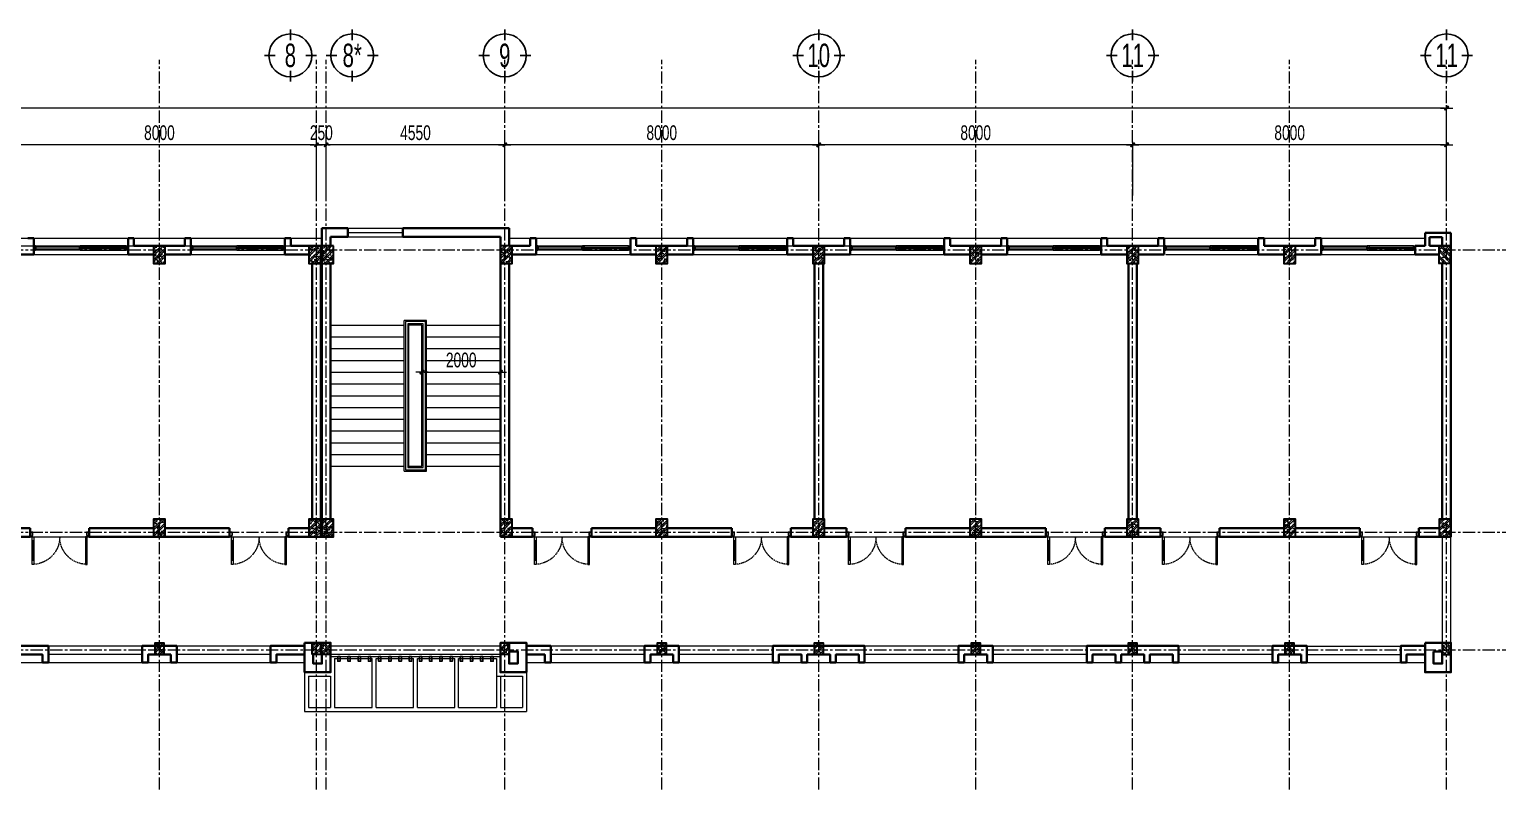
# Model space of a CAD drawing. Header units: millimetres. Extents: x 1890250 to 2116214, y -724415 to -634712.
# Drawn here: x 1952516 to 1989930, y -684764 to -665381 of the extents above; entities that cross this region are included whole.
import ezdxf
from ezdxf.enums import TextEntityAlignment as Align

# ---------------------------------------------------------------- set-up
doc = ezdxf.new("R2010")
doc.units = ezdxf.units.MM
doc.header["$LTSCALE"] = 250
doc.header["$MEASUREMENT"] = 0
doc.linetypes.add('CENTER', pattern=[2, 1.25, -0.25, 0.25, -0.25])
doc.linetypes.add('HIDDEN2', pattern=[0.1875, 0.125, -0.0625])
doc.layers.get('DEFPOINTS').update_dxf_attribs({"lineweight": 0})
for name, color, linetype, lineweight in [('03', 252, 'Continuous', 30), ('cat1', 30, 'Continuous', 40), ('cat2', 22, 'Continuous', 30), ('cot', 40, 'Continuous', 35), ('DBH_cua', 125, 'Continuous', 9), ('DBH_manh1', 67, 'Continuous', 13), ('DBH_thay1', 63, 'Continuous', 18), ('dim', 144, 'Continuous', 13), ('hatch1', 136, 'Continuous', 9), ('LC Dim', 8, 'Continuous', 18), ('manh1', 67, 'Continuous', 13), ('manh2', 155, 'Continuous', 9), ('thay1', 63, 'Continuous', 18), ('thay2', 151, 'Continuous', 15), ('truc', 76, 'CENTER', 9)]:
    doc.layers.add(name, color=color, linetype=linetype, lineweight=lineweight)
doc.styles.add('EG 1', font='VHAVANB.TTF')
doc.styles.add('HOATBIF', font='hoatbif.shx', dxfattribs={"width": 0.7})
doc.styles.add('Tahoma', font='tahoma.ttf')
doc.dimstyles.new('1-150', dxfattribs={"dimscale": 150, "dimtxt": 2.5, "dimasz": 0.35, "dimexe": 0.5, "dimexo": 0, "dimgap": 0.8, "dimtad": 1, "dimdec": 0, "dimzin": 0, "dimdsep": 46, "dimtxsty": 'HOATBIF', "dimblk1": 'DOT', "dimblk2": 'DOT', "dimsah": 1, "dimcen": -1, "dimdle": 1, "dimclrd": 256, "dimclre": 256, "dimclrt": 4, "dimadec": 3, "dimazin": 2, "dimtfac": 0.333333, "dimtdec": 0, "dimtix": 1, "dimtmove": 2, "dimatfit": 3, "dimldrblk": 'DOT', "dimfxl": 1, "dimtvp": 0.833333, "dimtolj": 1, "dimtzin": 0, "dimarcsym": 0})

# ---------------------------------------------------------------- blocks, each defined once
blk = doc.blocks.new('A$C0B8376B1')
at = {"layer": 'truc'}
for p, q in [((53729, 0), (53729, 18610)), ((57729, 0), (57729, 18610)), ((57979, 0), (57979, 18610)), ((62529, 0), (62529, 18610)), ((66529, 0), (66529, 18610)), ((70529, 0), (70529, 18610)), ((74529, 0), (74529, 18610)), ((78529, 0), (78529, 18610)), ((82529, 0), (82529, 18610)), ((86529, 0), (86529, 18610)), ((92758, 13754), (0, 13754)), ((92758, 6554), (0, 6554)), ((92758, 3554), (0, 3554))]:
    blk.add_line(p, q, dxfattribs=at)
blk = doc.blocks.new('COT 30X45')
at = {"layer": 'hatch1'}
h = blk.add_hatch(dxfattribs=at)
h.set_pattern_fill('BTCT', color=256, scale=30)
h.set_pattern_definition([(50, (-140251.38, -4434.1), (215.17805, -18.82564), [22.5, -247.5]), (355, (-140251.38, -4434.1), (-41.6254, 225.65764), [18, -198]), (100.4514, (-140233.45, -4435.67), (173.5528, 206.83186), [19.12206, -210.34263]), (46.1842, (-140251.38, -4374.1), (320.1723, -49.6557), [33.75, -371.25]), (96.6356, (-140224.7, -4378.24), (280.3988, 292.23536), [28.6831, -315.5139]), (351.1842, (-140251.38, -4374.1), (280.3986, 292.2356), [27, -297]), (21, (-140221.38, -4389.1), (179.07212, -120.78567), [22.5, -247.5]), (326, (-140221.38, -4389.1), (72.9946, 217.545), [18, -198]), (71.4514, (-140206.46, -4399.17), (252.0668, 96.75915), [19.12206, -210.34263]), (37.5, (-140251.38, -4434.105), (3.647957, 99.868156), [0, -195.6, 0, -201, 0, -198.75]), (7.5, (-140251.38, -4434.1), (78.92086, 118.32351), [0, -114.6, 0, -191.1, 0, -75.75]), (327.5, (-140318.28, -4434.105), (160.14673, -6.76646), [0, -75, 0, -234, 0, -310.5]), (317.5, (-140348.28, -4434.1), (174.95585, 30.0315), [0, -97.5, 0, -155.4, 0, -220.5]), (45, (-140251.38, -4434.1), (-79.54951, 79.54951), []), (45, (-140198.35, -4434.1), (-79.54951, 79.54951), [])])
h.paths.add_polyline_path([(300, 450), (0, 450), (0, 0), (300, 0)])
at = {"layer": 'cot'}
blk.add_lwpolyline([(0, 0), (300, 0), (300, 450), (0, 450)], close=True, dxfattribs=at)
blk = doc.blocks.new('COT 22X30')
at = {"layer": 'hatch1'}
h = blk.add_hatch(dxfattribs=at)
h.set_pattern_fill('BTCT', color=256, scale=30)
h.set_pattern_definition([(50, (-164608.16, -56017.02), (215.17805, -18.82564), [22.5, -247.5]), (355, (-164608.16, -56017.02), (-41.6254, 225.65764), [18, -198]), (100.4514, (-164590.23, -56018.6), (173.55281, 206.83186), [19.12206, -210.34263]), (46.1842, (-164608.16, -55957.02), (320.1723, -49.6557), [33.75, -371.25]), (96.6356, (-164581.48, -55961.16), (280.3988, 292.23536), [28.6831, -315.5139]), (351.1842, (-164608.16, -55957.02), (280.3986, 292.2356), [27, -297]), (21, (-164578.16, -55972.02), (179.07212, -120.78567), [22.5, -247.5]), (326, (-164578.16, -55972.02), (72.9946, 217.545), [18, -198]), (71.4514, (-164563.24, -55982.09), (252.0668, 96.75915), [19.12206, -210.34263]), (37.5, (-164608.16, -56017.02), (3.647957, 99.868156), [0, -195.6, 0, -201, 0, -198.75]), (7.5, (-164608.16, -56017.02), (78.92086, 118.323514), [0, -114.6, 0, -191.1, 0, -75.75]), (327.5, (-164675.06, -56017.02), (160.14673, -6.76646), [0, -75, 0, -234, 0, -310.5]), (317.5, (-164705.06, -56017.02), (174.95585, 30.0315), [0, -97.5, 0, -155.4, 0, -220.5]), (45, (-164608.16, -56017.02), (-79.54951, 79.54951), []), (45, (-164555.13, -56017.02), (-79.54951, 79.54951), [])])
h.paths.add_polyline_path([(300, 220), (0, 220), (0, 0), (300, 0)])
at = {"layer": 'cot'}
blk.add_lwpolyline([(0, 0), (300, 0), (300, 220), (0, 220)], close=True, dxfattribs=at)
blk = doc.blocks.new('A$C69BC6F3A')
at = {"layer": 'cot'}
for name, p, rotation in [('COT 30X45', (48860, 10420), 180), ('COT 30X45', (52820, 10420), 180), ('COT 30X45', (53150, 10420), 180), ('COT 30X45', (57700, 10420), 180), ('COT 30X45', (61660, 10420), 180), ('COT 30X45', (65660, 10420), 180), ('COT 30X45', (69660, 10420), 180), ('COT 30X45', (73660, 10420), 180), ('COT 30X45', (77660, 10420), 180), ('COT 22X30', (81620, 0), 90)]:
    blk.add_blockref(name, p, dxfattribs=dict(at, rotation=rotation))
at = {"layer": 'cot', "xscale": -1}
for name, p, rotation in [('COT 30X45', (81320, 10420), 180), ('COT 22X30', (48600, 0), 270), ('COT 22X30', (52600, 0), 270), ('COT 22X30', (52850, 0), 270), ('COT 22X30', (57400, 0), 270), ('COT 22X30', (61400, 0), 270), ('COT 22X30', (65400, 0), 270), ('COT 22X30', (69400, 0), 270), ('COT 22X30', (73400, 0), 270), ('COT 22X30', (77400, 0), 270)]:
    blk.add_blockref(name, p, dxfattribs=dict(at, rotation=rotation))
at = {"layer": 'cot'}
for p in [(48560, 3000), (52520, 3000), (52850, 3000), (57400, 3000), (61360, 3000), (65360, 3000), (69360, 3000), (73360, 3000), (77360, 3000), (81320, 3000)]:
    blk.add_blockref('COT 30X45', p, dxfattribs=at)
blk = doc.blocks.new('DOT')
at = {"layer": 'LC Dim'}
blk.add_line((-3, 0), (3, 0), dxfattribs=at)
at = {"layer": 'LC Dim', "color": 4}
blk.add_line((-1, -1), (1, 1), dxfattribs=at)
blk.add_lwpolyline([(0.5, 1), (-1, -0.5), (-0.5, -1), (1, 0.5)], close=True, dxfattribs=at)
blk = doc.blocks.new('*D783')
at = {"layer": 'DEFPOINTS', "color": 0, "transparency": 16777216}
for p in [(1980630, -668325), (1980630, -669619), (1988630, -669619)]:
    blk.add_point(p, dxfattribs=at)
at = {"layer": 'dim', "lineweight": -2, "transparency": 16777216}
for p, q in [((1980630, -669619), (1980630, -668250)), ((1988577, -668325), (1980682, -668325)), ((1988630, -669619), (1988630, -668250))]:
    blk.add_line(p, q, dxfattribs=at)
at = {"layer": 'dim', "lineweight": -2, "transparency": 16777216, "xscale": 52.5, "yscale": 52.5, "zscale": 52.5, "rotation": 180}
blk.add_blockref('DOT', (1980630, -668325), dxfattribs=at)
at = {"layer": 'dim', "lineweight": -2, "transparency": 16777216, "xscale": 52.5, "yscale": 52.5, "zscale": 52.5}
blk.add_blockref('DOT', (1988630, -668325), dxfattribs=at)
at = {"layer": 'dim', "color": 4, "transparency": 16777216, "insert": (1984630, -668018), "char_height": 375, "attachment_point": 5, "style": 'HOATBIF'}
blk.add_mtext('\\A1;8000', dxfattribs=at)
blk = doc.blocks.new('*D784')
at = {"layer": 'DEFPOINTS', "color": 0, "transparency": 16777216}
for p in [(1972630, -668325), (1972630, -669619), (1980630, -669619)]:
    blk.add_point(p, dxfattribs=at)
at = {"layer": 'dim', "lineweight": -2, "transparency": 16777216}
for p, q in [((1972630, -669619), (1972630, -668250)), ((1980577, -668325), (1972682, -668325)), ((1980630, -669619), (1980630, -668250))]:
    blk.add_line(p, q, dxfattribs=at)
at = {"layer": 'dim', "lineweight": -2, "transparency": 16777216, "xscale": 52.5, "yscale": 52.5, "zscale": 52.5, "rotation": 180}
blk.add_blockref('DOT', (1972630, -668325), dxfattribs=at)
at = {"layer": 'dim', "lineweight": -2, "transparency": 16777216, "xscale": 52.5, "yscale": 52.5, "zscale": 52.5}
blk.add_blockref('DOT', (1980630, -668325), dxfattribs=at)
at = {"layer": 'dim', "color": 4, "transparency": 16777216, "insert": (1976630, -668018), "char_height": 375, "attachment_point": 5, "style": 'HOATBIF'}
blk.add_mtext('\\A1;8000', dxfattribs=at)
blk = doc.blocks.new('*D785')
at = {"layer": 'DEFPOINTS', "color": 0, "transparency": 16777216}
for p in [(1964630, -668325), (1964630, -669619), (1972630, -669619)]:
    blk.add_point(p, dxfattribs=at)
at = {"layer": 'dim', "lineweight": -2, "transparency": 16777216}
for p, q in [((1964630, -669619), (1964630, -668250)), ((1972577, -668325), (1964682, -668325)), ((1972630, -669619), (1972630, -668250))]:
    blk.add_line(p, q, dxfattribs=at)
at = {"layer": 'dim', "lineweight": -2, "transparency": 16777216, "xscale": 52.5, "yscale": 52.5, "zscale": 52.5, "rotation": 180}
blk.add_blockref('DOT', (1964630, -668325), dxfattribs=at)
at = {"layer": 'dim', "lineweight": -2, "transparency": 16777216, "xscale": 52.5, "yscale": 52.5, "zscale": 52.5}
blk.add_blockref('DOT', (1972630, -668325), dxfattribs=at)
at = {"layer": 'dim', "color": 4, "transparency": 16777216, "insert": (1968630, -668018), "char_height": 375, "attachment_point": 5, "style": 'HOATBIF'}
blk.add_mtext('\\A1;8000', dxfattribs=at)
blk = doc.blocks.new('*D786')
at = {"layer": 'DEFPOINTS', "color": 0, "transparency": 16777216}
for p in [(1960080, -668325), (1960080, -669619), (1964630, -669619)]:
    blk.add_point(p, dxfattribs=at)
at = {"layer": 'dim', "lineweight": -2, "transparency": 16777216}
for p, q in [((1960080, -669619), (1960080, -668250)), ((1964577, -668325), (1960132, -668325)), ((1964630, -669619), (1964630, -668250))]:
    blk.add_line(p, q, dxfattribs=at)
at = {"layer": 'dim', "lineweight": -2, "transparency": 16777216, "xscale": 52.5, "yscale": 52.5, "zscale": 52.5, "rotation": 180}
blk.add_blockref('DOT', (1960080, -668325), dxfattribs=at)
at = {"layer": 'dim', "lineweight": -2, "transparency": 16777216, "xscale": 52.5, "yscale": 52.5, "zscale": 52.5}
blk.add_blockref('DOT', (1964630, -668325), dxfattribs=at)
at = {"layer": 'dim', "color": 4, "transparency": 16777216, "insert": (1962355, -668018), "char_height": 375, "attachment_point": 5, "style": 'HOATBIF'}
blk.add_mtext('\\A1;4550', dxfattribs=at)
blk = doc.blocks.new('*D787')
at = {"layer": 'DEFPOINTS', "color": 0, "transparency": 16777216}
for p in [(1959830, -668325), (1959830, -669619), (1960080, -669619)]:
    blk.add_point(p, dxfattribs=at)
at = {"layer": 'dim', "lineweight": -2, "transparency": 16777216}
for p, q in [((1959777, -668325), (1959725, -668325)), ((1959830, -669619), (1959830, -668250)), ((1960080, -668325), (1959830, -668325)), ((1960080, -669619), (1960080, -668250)), ((1960132, -668325), (1960185, -668325))]:
    blk.add_line(p, q, dxfattribs=at)
at = {"layer": 'dim', "lineweight": -2, "transparency": 16777216, "xscale": 52.5, "yscale": 52.5, "zscale": 52.5}
blk.add_blockref('DOT', (1959830, -668325), dxfattribs=at)
at = {"layer": 'dim', "lineweight": -2, "transparency": 16777216, "xscale": 52.5, "yscale": 52.5, "zscale": 52.5, "rotation": 180}
blk.add_blockref('DOT', (1960080, -668325), dxfattribs=at)
at = {"layer": 'dim', "color": 4, "transparency": 16777216, "insert": (1959955, -668018), "char_height": 375, "attachment_point": 5, "style": 'HOATBIF'}
blk.add_mtext('\\A1;250', dxfattribs=at)
blk = doc.blocks.new('*D788')
at = {"layer": 'DEFPOINTS', "color": 0, "transparency": 16777216}
for p in [(1951830, -668325), (1951830, -669619), (1959830, -669619)]:
    blk.add_point(p, dxfattribs=at)
at = {"layer": 'dim', "lineweight": -2, "transparency": 16777216}
for p, q in [((1951830, -669619), (1951830, -668250)), ((1959777, -668325), (1951882, -668325)), ((1959830, -669619), (1959830, -668250))]:
    blk.add_line(p, q, dxfattribs=at)
at = {"layer": 'dim', "lineweight": -2, "transparency": 16777216, "xscale": 52.5, "yscale": 52.5, "zscale": 52.5, "rotation": 180}
blk.add_blockref('DOT', (1951830, -668325), dxfattribs=at)
at = {"layer": 'dim', "lineweight": -2, "transparency": 16777216, "xscale": 52.5, "yscale": 52.5, "zscale": 52.5}
blk.add_blockref('DOT', (1959830, -668325), dxfattribs=at)
at = {"layer": 'dim', "color": 4, "transparency": 16777216, "insert": (1955830, -668018), "char_height": 375, "attachment_point": 5, "style": 'HOATBIF'}
blk.add_mtext('\\A1;8000', dxfattribs=at)
blk = doc.blocks.new('*D796')
at = {"layer": 'DEFPOINTS', "color": 0, "transparency": 16777216}
for p in [(1907230, -667388), (1907230, -669619), (1988630, -669619)]:
    blk.add_point(p, dxfattribs=at)
at = {"layer": 'dim', "lineweight": -2, "transparency": 16777216}
for p, q in [((1907230, -669619), (1907230, -667313)), ((1988577, -667388), (1907282, -667388)), ((1988630, -669619), (1988630, -667313))]:
    blk.add_line(p, q, dxfattribs=at)
at = {"layer": 'dim', "lineweight": -2, "transparency": 16777216, "xscale": 52.5, "yscale": 52.5, "zscale": 52.5, "rotation": 180}
blk.add_blockref('DOT', (1907230, -667388), dxfattribs=at)
at = {"layer": 'dim', "lineweight": -2, "transparency": 16777216, "xscale": 52.5, "yscale": 52.5, "zscale": 52.5}
blk.add_blockref('DOT', (1988630, -667388), dxfattribs=at)
at = {"layer": 'dim', "color": 4, "transparency": 16777216, "insert": (1947930, -667080), "char_height": 375, "attachment_point": 5, "style": 'HOATBIF'}
blk.add_mtext('\\A1;81400', dxfattribs=at)
blk = doc.blocks.new('KyHieu TrucDinhVi')
at = {"color": 7, "lineweight": 30}
for p, q in [((0, 2.36), (0, 4)), ((-2.36, 0), (-4, 0)), ((2.36, 0), (4, 0)), ((0, -2.36), (0, -4))]:
    blk.add_line(p, q, dxfattribs=at)
blk.add_circle((0, 0), 3.3, dxfattribs=at)
at = {"ltscale": 20, "style": 'Tahoma'}
blk.add_attdef('AA', text='', height=3, dxfattribs=at).set_placement((0, 0), align=Align.MIDDLE_CENTER)
blk = doc.blocks.new('*U740')
at = {"color": 31}
for points in [[(60, -40), (45, -40), (45, -10), (0, -10), (0, -40), (0, -40), (0, -90), (0, -90), (0, -120), (45, -120), (45, -90), (60, -90)], [(30, -90), (60, -90), (60, -40), (30, -40)], [(1193, -90), (1163, -90), (1163, -40), (1193, -40)], [(1223, -90), (1207, -90), (1207, -40), (1223, -40), (1223, -10), (1177, -10), (1177, -40), (1193, -40), (1193, -90), (1177, -90), (1177, -120), (1223, -120)], [(1207, -90), (1237, -90), (1237, -40), (1207, -40)], [(2340, -40), (2355, -40), (2355, -10), (2400, -10), (2400, -40), (2400, -40), (2400, -90), (2400, -90), (2400, -120), (2355, -120), (2355, -90), (2340, -90)], [(2370, -90), (2340, -90), (2340, -40), (2370, -40)]]:
    blk.add_lwpolyline(points, close=True, dxfattribs=at)
at = {"lineweight": -2}
for points in [[(45, -10), (1177, -10), (1177, -40), (45, -40)], [(45, -90), (1177, -90), (1177, -120), (45, -120)], [(2355, -10), (1223, -10), (1223, -40), (2355, -40)], [(2355, -90), (1223, -90), (1223, -120), (2355, -120)]]:
    blk.add_lwpolyline(points, close=True, dxfattribs=at)
blk = doc.blocks.new('*U754')
at = {"layer": 'cat2'}
blk.add_lwpolyline([(-30, 60), (-30, -60), (30, -60), (30, 60)], close=True, dxfattribs=at)
blk = doc.blocks.new('*U755')
at = {"layer": 'cat1', "color": 0, "linetype": 'ByBlock', "lineweight": -2, "transparency": 16777216}
for p in [(0, 0), (260, 0), (520, 0), (780, 0), (1040, 0), (1300, 0), (1560, 0), (1820, 0), (2080, 0), (2340, 0), (2600, 0), (2860, 0), (3120, 0), (3380, 0), (3640, 0), (3900, 0)]:
    blk.add_blockref('*U754', p, dxfattribs=at)
blk = doc.blocks.new('A$C2D30329C1')
at = {"layer": 'cat1'}
for p, q in [((52850, 120), (53510, 120)), ((52850, -7750), (52850, 120)), ((53510, -100), (53510, 120)), ((54910, -100), (54910, 120)), ((54910, 120), (57620, 120)), ((57620, -330), (57620, 120)), ((80960, 0), (81620, 0)), ((80960, 0), (80960, -330)), ((81620, 0), (81620, -7750)), ((45360, -130), (45510, -130)), ((45510, -130), (45510, -550)), ((47910, -130), (47910, -550)), ((48060, -130), (47910, -130)), ((48060, -130), (48060, -330)), ((48060, -330), (49360, -330)), ((49360, -130), (49360, -330)), ((49360, -130), (49510, -130)), ((49510, -130), (49510, -550)), ((51910, -130), (51910, -550)), ((52060, -130), (51910, -130)), ((52060, -130), (52060, -330)), ((52060, -330), (52850, -330)), ((52820, -7750), (52820, -330)), ((53070, -100), (53510, -100)), ((53070, -330), (53070, -100)), ((54910, -100), (57400, -100)), ((57400, -7750), (57400, -100)), ((57620, -330), (58160, -330)), ((58160, -130), (58160, -330)), ((58160, -130), (58310, -130)), ((58310, -130), (58310, -550)), ((58310, -330), (58310, -550)), ((60710, -130), (60710, -550)), ((60860, -130), (60710, -130)), ((60860, -130), (60860, -330)), ((60860, -330), (62160, -330)), ((62160, -130), (62160, -330)), ((62160, -130), (62310, -130)), ((62310, -130), (62310, -550)), ((64710, -130), (64710, -550)), ((64860, -130), (64710, -130)), ((64860, -130), (64860, -330)), ((64860, -330), (66160, -330)), ((66160, -130), (66160, -330)), ((66160, -130), (66310, -130)), ((66310, -130), (66310, -550)), ((68710, -130), (68710, -550)), ((68860, -130), (68710, -130)), ((68860, -130), (68860, -330)), ((68860, -330), (70160, -330)), ((70160, -130), (70160, -330)), ((70160, -130), (70310, -130)), ((70310, -130), (70310, -550)), ((72710, -130), (72710, -550)), ((72860, -130), (72710, -130)), ((72860, -130), (72860, -330)), ((72860, -330), (74160, -330)), ((74160, -130), (74160, -330)), ((74160, -130), (74310, -130)), ((74310, -130), (74310, -550)), ((76710, -130), (76710, -550)), ((76860, -130), (76710, -130)), ((76860, -130), (76860, -330)), ((76860, -330), (78160, -330)), ((78160, -130), (78160, -330)), ((78160, -130), (78310, -130)), ((78310, -130), (78310, -550)), ((80710, -330), (80710, -550)), ((80710, -330), (80960, -330)), ((81070, -110), (81400, -110)), ((81070, -110), (81070, -330)), ((81070, -330), (81620, -330)), ((81400, -110), (81400, -330)), ((44860, -550), (45510, -550)), ((47910, -550), (48560, -550)), ((48860, -550), (49510, -550)), ((51910, -550), (52520, -550)), ((57700, -550), (58310, -550)), ((60710, -550), (61360, -550)), ((61660, -550), (62310, -550)), ((64710, -550), (65360, -550)), ((65660, -550), (66310, -550)), ((68710, -550), (69360, -550)), ((69660, -550), (70310, -550)), ((72710, -550), (73360, -550)), ((73660, -550), (74310, -550)), ((76710, -550), (77360, -550)), ((77660, -550), (78310, -550)), ((80710, -550), (81320, -550)), ((52600, -7300), (52600, -780)), ((53070, -7300), (53070, -780)), ((57620, -7300), (57620, -780)), ((65400, -780), (65400, -7300)), ((65620, -780), (65620, -7300)), ((73400, -780), (73400, -7300)), ((73620, -780), (73620, -7300)), ((81400, -780), (81400, -7300)), ((45420, -7750), (44000, -7750)), ((45420, -7530), (44860, -7530)), ((45420, -7750), (45420, -7530)), ((46920, -7750), (46920, -7530)), ((48560, -7530), (46920, -7530)), ((50500, -7750), (46920, -7750)), ((50500, -7530), (48860, -7530)), ((50500, -7750), (50500, -7530)), ((52520, -7530), (52000, -7530)), ((52000, -7750), (52000, -7530)), ((53150, -7750), (52000, -7750)), ((58220, -7750), (57400, -7750)), ((58220, -7530), (57700, -7530)), ((58220, -7750), (58220, -7530)), ((59720, -7750), (59720, -7530)), ((61360, -7530), (59720, -7530)), ((63300, -7750), (59720, -7750)), ((63300, -7530), (61660, -7530)), ((63300, -7750), (63300, -7530)), ((65360, -7530), (64800, -7530)), ((64800, -7750), (64800, -7530)), ((66220, -7750), (64800, -7750)), ((66220, -7530), (65660, -7530)), ((66220, -7750), (66220, -7530)), ((67720, -7750), (67720, -7530)), ((69360, -7530), (67720, -7530)), ((71300, -7750), (67720, -7750)), ((71300, -7530), (69660, -7530)), ((71300, -7750), (71300, -7530)), ((73360, -7530), (72800, -7530)), ((72800, -7750), (72800, -7530)), ((74220, -7750), (72800, -7750)), ((74220, -7530), (73660, -7530)), ((74220, -7750), (74220, -7530)), ((75720, -7750), (75720, -7530)), ((77360, -7530), (75720, -7530)), ((79300, -7750), (75720, -7750)), ((79300, -7530), (77660, -7530)), ((79300, -7750), (79300, -7530)), ((80800, -7750), (80800, -7530)), ((81320, -7530), (80800, -7530)), ((81620, -7750), (80800, -7750)), ((80960, -11200), (80960, -10450)), ((80960, -10450), (81620, -10450)), ((81620, -10450), (81620, -11200)), ((81620, -11200), (80960, -11200))]:
    blk.add_line(p, q, dxfattribs=at)
for points in [[(52410, -10450), (53070, -10450), (53070, -11200), (52410, -11200)], [(57400, -10450), (58060, -10450), (58060, -11200), (57400, -11200)], [(80960, -10450), (81620, -10450), (81620, -11200), (80960, -11200)], [(45880, -10950), (45730, -10950), (45730, -10750), (45150, -10750), (45150, -10950), (45000, -10950), (45000, -10750), (44420, -10750), (44420, -10950), (44270, -10950), (44270, -10750), (43690, -10750), (43690, -10950), (43540, -10950), (43540, -10530), (44420, -10530), (45150, -10530), (45880, -10530)], [(49000, -10750), (49000, -10950), (49150, -10950), (49150, -10530), (48270, -10530), (48270, -10950), (48420, -10950), (48420, -10750)], [(57620, -10670), (57840, -10670), (57840, -10980), (57620, -10980)], [(61800, -10750), (61800, -10950), (61950, -10950), (61950, -10530), (61070, -10530), (61070, -10950), (61220, -10950), (61220, -10750)], [(66680, -10950), (66530, -10950), (66530, -10750), (65950, -10750), (65950, -10950), (65800, -10950), (65800, -10750), (65220, -10750), (65220, -10950), (65070, -10950), (65070, -10750), (64490, -10750), (64490, -10950), (64340, -10950), (64340, -10530), (65220, -10530), (65950, -10530), (66680, -10530)], [(69800, -10750), (69800, -10950), (69950, -10950), (69950, -10530), (69070, -10530), (69070, -10950), (69220, -10950), (69220, -10750)], [(74680, -10950), (74530, -10950), (74530, -10750), (73950, -10750), (73950, -10950), (73800, -10950), (73800, -10750), (73220, -10750), (73220, -10950), (73070, -10950), (73070, -10750), (72490, -10750), (72490, -10950), (72340, -10950), (72340, -10530), (73220, -10530), (73950, -10530), (74680, -10530)], [(77800, -10750), (77800, -10950), (77950, -10950), (77950, -10530), (77070, -10530), (77070, -10950), (77220, -10950), (77220, -10750)], [(81180, -10670), (81400, -10670), (81400, -10980), (81180, -10980)]]:
    blk.add_lwpolyline(points, close=True, dxfattribs=at)
for points in [[(52410, -10530), (51540, -10530), (51540, -10950), (51690, -10950), (51690, -10750), (52410, -10750)], [(52850, -10670), (52850, -10980), (52630, -10980), (52630, -10750)], [(58060, -10750), (58530, -10750), (58530, -10950), (58680, -10950), (58680, -10530), (58060, -10530)], [(80960, -10530), (80340, -10530), (80340, -10950), (80490, -10950), (80490, -10750), (80960, -10750)]]:
    blk.add_lwpolyline(points, dxfattribs=at)
at = {"layer": 'manh1'}
for p, q in [((53070, -2350), (54950, -2350)), ((55520, -2350), (57400, -2350)), ((53070, -2650), (54950, -2650)), ((53070, -2950), (54950, -2950)), ((55520, -2650), (57400, -2650)), ((55520, -2950), (57400, -2950)), ((53070, -3250), (54950, -3250)), ((55520, -3250), (57400, -3250)), ((53070, -3550), (54950, -3550)), ((55520, -3550), (57400, -3550)), ((53070, -3850), (54950, -3850)), ((55520, -3850), (57400, -3850)), ((53070, -4150), (54950, -4150)), ((53070, -4450), (54950, -4450)), ((55520, -4150), (57400, -4150)), ((55520, -4450), (57400, -4450)), ((53070, -4750), (54950, -4750)), ((55520, -4750), (57400, -4750)), ((53070, -5050), (54950, -5050)), ((55520, -5050), (57400, -5050)), ((53070, -5350), (54950, -5350)), ((55520, -5350), (57400, -5350)), ((53070, -5650), (54950, -5650)), ((53070, -5950), (54950, -5950)), ((55520, -5650), (57400, -5650)), ((55520, -5950), (57400, -5950))]:
    blk.add_line(p, q, dxfattribs=at)
at = {"layer": 'manh2'}
blk.add_lwpolyline([(53070, -10800), (57400, -10800), (57400, -10750), (53070, -10750)], close=True, dxfattribs=at)
at = {"layer": 'thay1'}
for p, q in [((53510, 120), (54910, 120)), ((53510, 10), (54910, 10)), ((12820, -130), (52850, -130)), ((12820, -330), (52850, -330)), ((53510, -100), (54910, -100)), ((57620, -130), (80960, -130)), ((62110, -330), (68710, -330)), ((70110, -330), (76710, -330)), ((45510, -550), (47910, -550)), ((49510, -550), (51910, -550)), ((58310, -550), (60710, -550)), ((62310, -550), (64710, -550)), ((66310, -550), (68710, -550)), ((70310, -550), (72710, -550)), ((74355, -550), (76755, -550)), ((78310, -550), (80710, -550)), ((55520, -2230), (54950, -2230)), ((54950, -6070), (54950, -2230)), ((55520, -6070), (55520, -2230)), ((55070, -5950), (55070, -2350)), ((55400, -2350), (55070, -2350)), ((55400, -5950), (55400, -2350)), ((55070, -5950), (55400, -5950)), ((54950, -6070), (55520, -6070)), ((13420, -7750), (52000, -7750)), ((58220, -7750), (80800, -7750)), ((13260, -10950), (52410, -10950)), ((58060, -10950), (80960, -10950))]:
    blk.add_line(p, q, dxfattribs=at)
for points in [[(81400, -10450), (81620, -10450), (81620, -7750), (81400, -7750)], [(45880, -10530), (48270, -10530), (48270, -10750), (45880, -10750)], [(49150, -10530), (51540, -10530), (51540, -10750), (49150, -10750)], [(53070, -10530), (57400, -10530), (57400, -10750), (53070, -10750)], [(58680, -10530), (61070, -10530), (61070, -10750), (58680, -10750)], [(61950, -10530), (64340, -10530), (64340, -10750), (61950, -10750)], [(66680, -10530), (69070, -10530), (69070, -10750), (66680, -10750)], [(69950, -10530), (72340, -10530), (72340, -10750), (69950, -10750)], [(74680, -10530), (77070, -10530), (77070, -10750), (74680, -10750)], [(77950, -10533), (80340, -10533), (80340, -10753), (77950, -10753)]]:
    blk.add_lwpolyline(points, close=True, dxfattribs=at)
at = {"layer": 'thay2'}
for p, q in [((53070, -10750), (53070, -11200)), ((52410, -11200), (52410, -12200)), ((53170, -10850), (53170, -12100)), ((53170, -10850), (54135, -10850)), ((54135, -12100), (54135, -10850)), ((54235, -12100), (54235, -10850)), ((54235, -10850), (55185, -10850)), ((55185, -12100), (55185, -10850)), ((55285, -12100), (55285, -10850)), ((55285, -10850), (56235, -10850)), ((56235, -12100), (56235, -10850)), ((56335, -12100), (56335, -10850)), ((56335, -10850), (57300, -10850)), ((57300, -10850), (57300, -12100)), ((57400, -11200), (58060, -11200)), ((58060, -11200), (58060, -12200)), ((52510, -11300), (52510, -12100)), ((52510, -11300), (53070, -11300)), ((53070, -11300), (53070, -12100)), ((57300, -11300), (57960, -11300)), ((57400, -11300), (57400, -12100)), ((57960, -11300), (57960, -12100)), ((52410, -12200), (58060, -12200)), ((52510, -12100), (53070, -12100)), ((53170, -12100), (54135, -12100)), ((54235, -12100), (55185, -12100)), ((55285, -12100), (56235, -12100)), ((56335, -12100), (57300, -12100)), ((57400, -12100), (57960, -12100))]:
    blk.add_line(p, q, dxfattribs=at)
for points in [[(54980, -6040), (55490, -6040), (55490, -2260), (54980, -2260)], [(55040, -5980), (55430, -5980), (55430, -2320), (55040, -2320)]]:
    blk.add_lwpolyline(points, close=True, dxfattribs=at)
at = {"layer": 'cat1'}
blk.add_blockref('*U755', (53285, -10860), dxfattribs=at)
at = {"layer": 'DBH_cua'}
for p in [(45510, -320), (49510, -320), (58310, -320), (62310, -320), (66310, -320), (70310, -320), (74310, -320), (78310, -320)]:
    blk.add_blockref('*U740', p, dxfattribs=at)
blk = doc.blocks.new('*U750')
for p, q in [((-600, -90), (-600, -50)), ((-100, -70), (-600, -70)), ((-100, -90), (-100, -50)), ((-600, -1410), (-600, -1450)), ((-100, -1430), (-600, -1430)), ((-100, -1410), (-100, -1450))]:
    blk.add_line(p, q)
for points in [[(0, -50), (0, -90), (-700, -90), (-700, -50)], [(0, -1450), (0, -1410), (-700, -1410), (-700, -1450)]]:
    blk.add_lwpolyline(points, close=True)
at = {"linetype": 'HIDDEN2'}
for centre, start, end in [((0, -50), 180, 270), ((0, -1450), 90, 180)]:
    blk.add_arc(centre, 700, start, end, dxfattribs=at)
at = {"layer": '03'}
for points in [[(125, 0), (125, -60), (40, -60), (40, -50), (0, -50), (0, 0)], [(125, -1500), (125, -1440), (40, -1440), (40, -1450), (0, -1450), (0, -1500)]]:
    blk.add_lwpolyline(points, close=True, dxfattribs=at)
blk = doc.blocks.new('*D933')
at = {"layer": 'DEFPOINTS', "color": 0, "ltscale": 0.3, "transparency": 16777216}
for p in [(1964520, -674121), (1962520, -675248), (1964520, -675248)]:
    blk.add_point(p, dxfattribs=at)
at = {"layer": 'LC Dim', "lineweight": -2, "ltscale": 0.3, "transparency": 16777216}
for p, q in [((1962520, -675248), (1962520, -674046)), ((1962572, -674121), (1964467, -674121)), ((1964520, -675248), (1964520, -674046))]:
    blk.add_line(p, q, dxfattribs=at)
at = {"layer": 'LC Dim', "lineweight": -2, "ltscale": 0.3, "transparency": 16777216, "xscale": 52.5, "yscale": 52.5, "zscale": 52.5, "rotation": 180}
blk.add_blockref('DOT', (1962520, -674121), dxfattribs=at)
at = {"layer": 'LC Dim', "lineweight": -2, "ltscale": 0.3, "transparency": 16777216, "xscale": 52.5, "yscale": 52.5, "zscale": 52.5}
blk.add_blockref('DOT', (1964520, -674121), dxfattribs=at)
at = {"layer": 'LC Dim', "color": 4, "ltscale": 0.3, "transparency": 16777216, "insert": (1963520, -673813), "char_height": 375, "attachment_point": 5, "style": 'HOATBIF'}
blk.add_mtext('\\A1;2000', dxfattribs=at)

msp = doc.modelspace()

# ---------------------------------------------------------------- block references
at = {"layer": 'cot'}
msp.add_blockref('A$C69BC6F3A', (1907119.5, -681320.7), dxfattribs=at)
at = {"layer": 'DBH_manh1', "xscale": -1, "rotation": 270}
for p in [(1954039.5, -678320.7), (1959119.5, -678320.7), (1966839.5, -678320.7), (1971919.5, -678320.7), (1974839.5, -678320.7), (1979919.5, -678320.7), (1982839.5, -678320.7), (1987919.5, -678320.7)]:
    msp.add_blockref('*U750', p, dxfattribs=at)
at = {"layer": 'DBH_thay1'}
ref = msp.add_blockref('KyHieu TrucDinhVi', (1959166.8, -666043.6), dxfattribs=dict(at, xscale=165.6885475228875, yscale=165.6885475228875, zscale=165.6885475228875))
ref.add_attrib('AA', '8', dxfattribs={"layer": '0', "ltscale": 20, "height": 596.5, "style": 'EG 1', "width": 0.65}).set_placement((1959166.8, -666043.6), align=Align.MIDDLE_CENTER)
ref = msp.add_blockref('KyHieu TrucDinhVi', (1960742.3, -666043.6), dxfattribs=dict(at, xscale=165.6885475228875, yscale=165.6885475228875, zscale=165.6885475228875))
ref.add_attrib('AA', '8*', dxfattribs={"layer": '0', "ltscale": 20, "height": 596.48, "style": 'EG 1', "width": 0.65}).set_placement((1960742.3, -666043.6), align=Align.MIDDLE_CENTER)
ref = msp.add_blockref('KyHieu TrucDinhVi', (1964629.5, -666043.6), dxfattribs=dict(at, xscale=165.6885475228875, yscale=165.6885475228875, zscale=165.6885475228875))
ref.add_attrib('AA', '9', dxfattribs={"layer": '0', "ltscale": 20, "height": 596.5, "style": 'EG 1', "width": 0.65}).set_placement((1964629.5, -666043.6), align=Align.MIDDLE_CENTER)
ref = msp.add_blockref('KyHieu TrucDinhVi', (1972629.5, -666043.6), dxfattribs=dict(at, xscale=165.6885475228875, yscale=165.6885475228875, zscale=165.6885475228875))
ref.add_attrib('AA', '10', dxfattribs={"layer": '0', "ltscale": 20, "height": 596.48, "style": 'EG 1', "width": 0.65}).set_placement((1972629.5, -666043.6), align=Align.MIDDLE_CENTER)
ref = msp.add_blockref('KyHieu TrucDinhVi', (1980629.5, -666043.6), dxfattribs=dict(at, xscale=165.6885475228875, yscale=165.6885475228875, zscale=165.6885475228875))
ref.add_attrib('AA', '11', dxfattribs={"layer": '0', "ltscale": 20, "height": 596.48, "style": 'EG 1', "width": 0.65}).set_placement((1980629.5, -666043.6), align=Align.MIDDLE_CENTER)
ref = msp.add_blockref('KyHieu TrucDinhVi', (1988629.5, -666043.6), dxfattribs=dict(at, xscale=165.6885475228875, yscale=165.6885475228875, zscale=165.6885475228875))
ref.add_attrib('AA', '11', dxfattribs={"layer": '0', "ltscale": 20, "height": 596.48, "style": 'EG 1', "width": 0.65}).set_placement((1988629.5, -666043.6), align=Align.MIDDLE_CENTER)
at = {"layer": 'thay1'}
msp.add_blockref('A$C2D30329C1', (1907119.5, -670570.7), dxfattribs=at)
at = {"layer": 'truc'}
msp.add_blockref('A$C0B8376B1', (1902100.5, -684764.3), dxfattribs=at)

# ---------------------------------------------------------------- dimensions: what is measured, and where the dimension line sits
at = {"layer": 'dim'}
for base, p1, p2, picture, middle in [((1907229.5, -667387.6), (1988629.5, -669619.1), (1907229.5, -669619.1), '*D796', (1947929.5, -667080.1)), ((1951829.5, -668325.1), (1959829.5, -669619.1), (1951829.5, -669619.1), '*D788', (1955829.5, -668017.6)), ((1959829.5, -668325.1), (1960079.5, -669619.1), (1959829.5, -669619.1), '*D787', (1959954.5, -668017.6)), ((1960079.5, -668325.1), (1964629.5, -669619.1), (1960079.5, -669619.1), '*D786', (1962354.5, -668017.6)), ((1964629.5, -668325.1), (1972629.5, -669619.1), (1964629.5, -669619.1), '*D785', (1968629.5, -668017.6)), ((1972629.5, -668325.1), (1980629.5, -669619.1), (1972629.5, -669619.1), '*D784', (1976629.5, -668017.6)), ((1980629.5, -668325.1), (1988629.5, -669619.1), (1980629.5, -669619.1), '*D783', (1984629.5, -668017.6))]:
    dim = msp.add_linear_dim(base=base, p1=p1, p2=p2, dimstyle='1-150', dxfattribs=at)
    dim.commit()
    dim.dimension.update_dxf_attribs({"geometry": picture, "text_midpoint": middle})
at = {"layer": 'LC Dim', "ltscale": 0.3}
dim = msp.add_linear_dim(base=(1964519.5, -674120.7), p1=(1962519.5, -675247.8), p2=(1964519.5, -675247.8), dimstyle='1-150', dxfattribs=at)
dim.commit()
dim.dimension.update_dxf_attribs({"geometry": '*D933', "text_midpoint": (1963519.5, -673813.2)})

doc.saveas('drawing.dxf')
